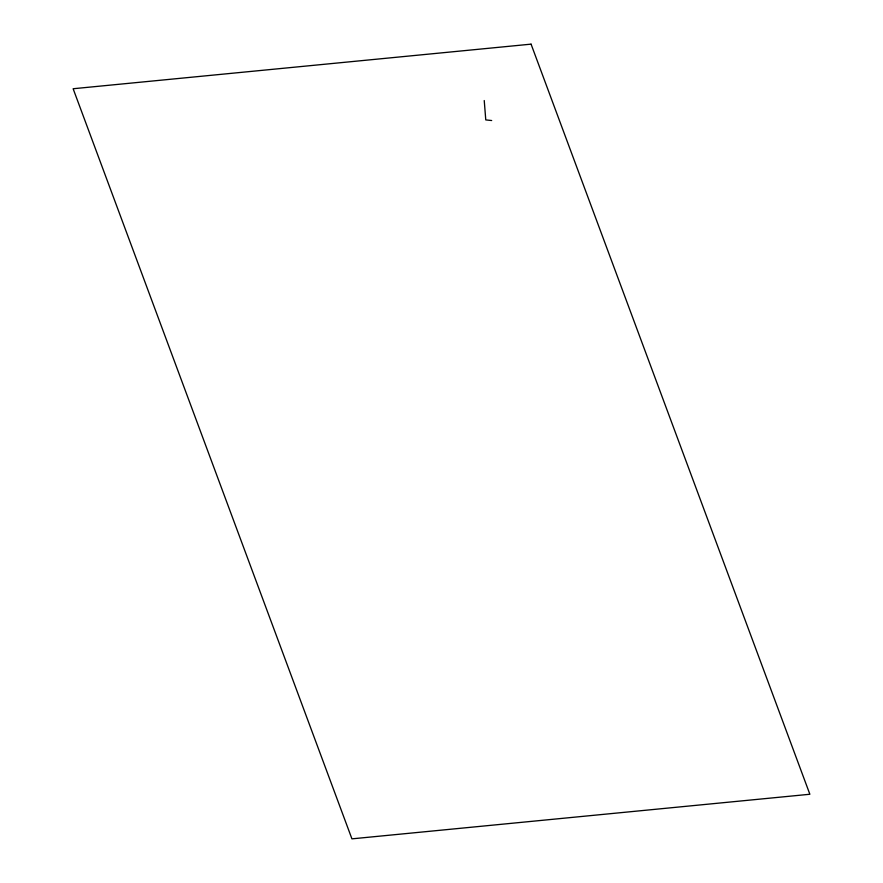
<?xml version="1.0" encoding="UTF-8"?>
<svg xmlns="http://www.w3.org/2000/svg" width="883" height="883" viewBox="0 0 883 883"><rect width="100%" height="100%" fill="white"/><g stroke="black" fill="none" stroke-linecap="round" stroke-linejoin="round"><path stroke-width="1.32" d="M491.676 120.529L485.771 119.911L484.237 100.53M531.069 44.15L73.134 88.742L351.931 838.85L809.866 794.259L531.069 44.15"/></g></svg>
